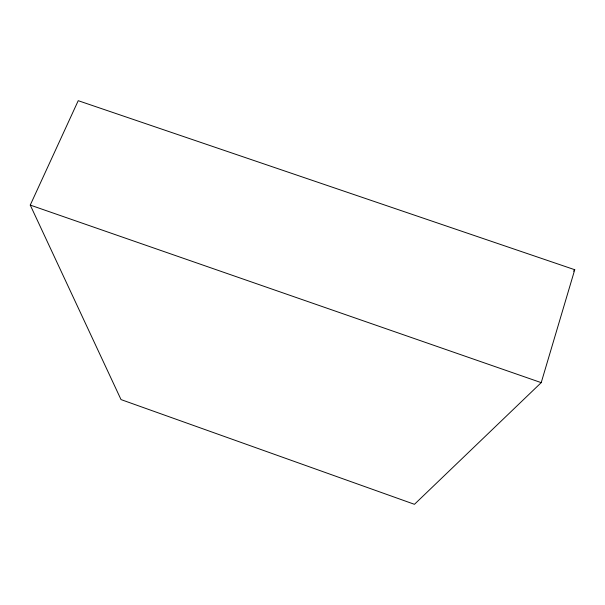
<?xml version="1.0" encoding="UTF-8"?>
<svg xmlns="http://www.w3.org/2000/svg" width="605" height="605" viewBox="0 0 605 605"><rect width="100%" height="100%" fill="white"/><g stroke="black" fill="none" stroke-linecap="round" stroke-linejoin="round"><path stroke-width="0.91" d="M541.218 382.64L574.75 269.724L78.227 100.687L30.25 205.087L121.023 399.587L414.455 504.313L541.218 382.64L30.25 205.087M573.548 271.176L574.75 269.724"/></g></svg>
